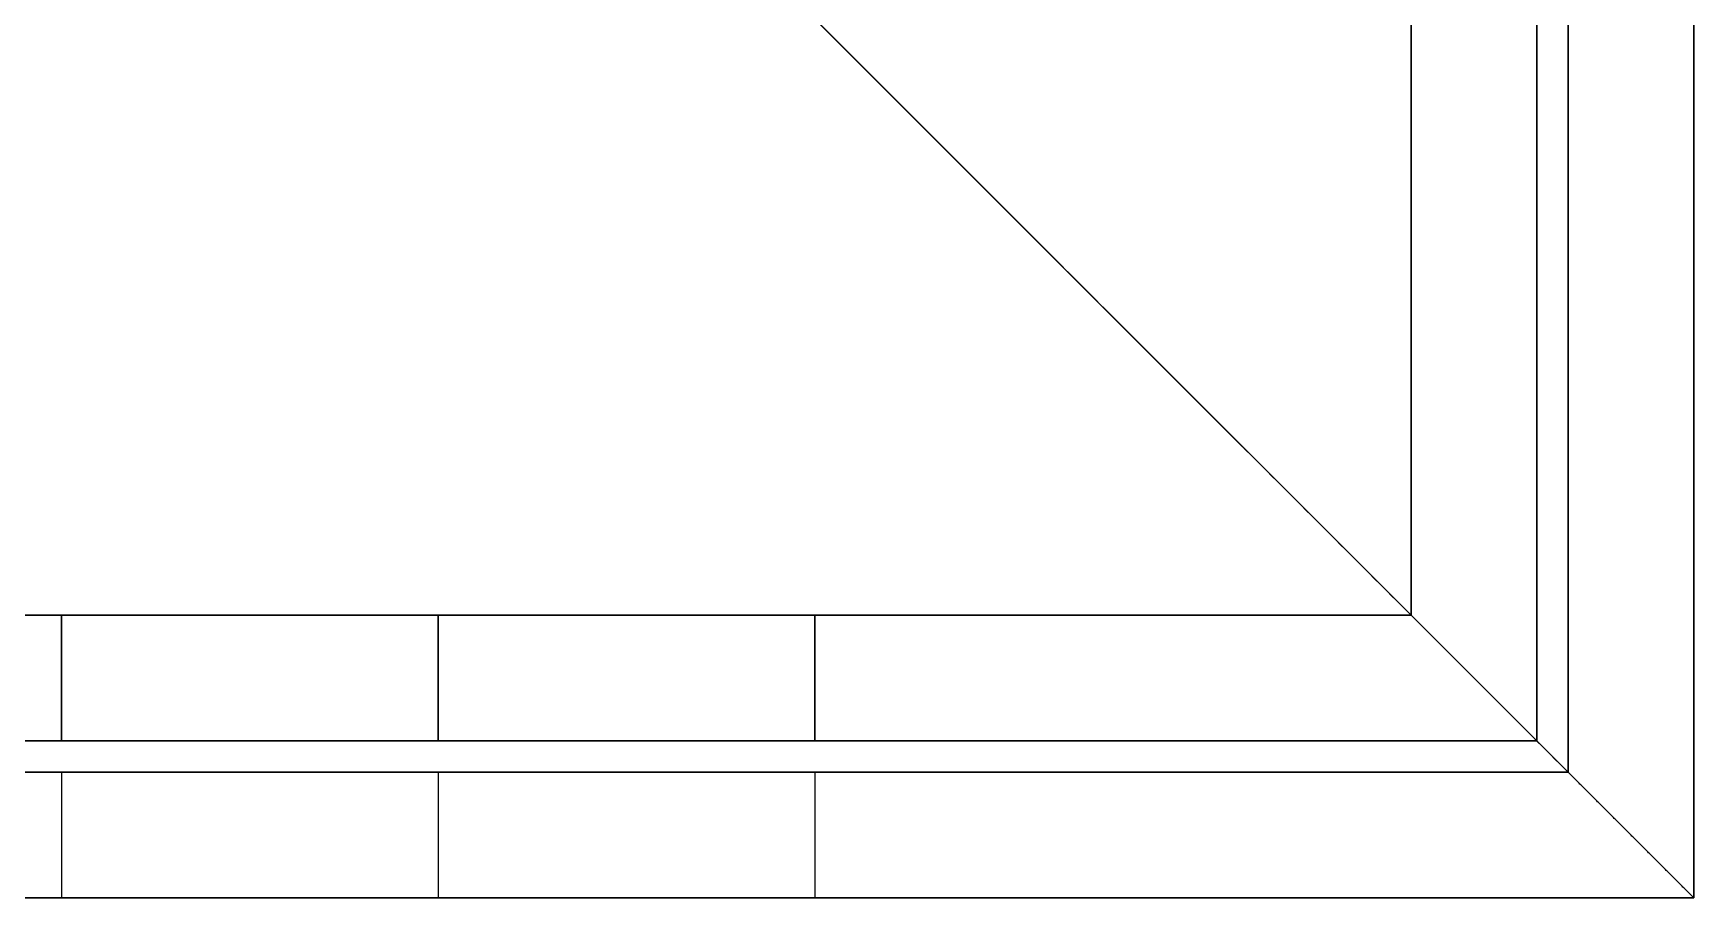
# Model space of a CAD drawing. Header units: millimetres. Extents: x -5956 to -4640, y -5088 to -3772.
# Drawn here: x -4666.56 to -4640.11, y -5087.89 to -5074.12 of the extents above; entities that cross this region are included whole.
import ezdxf

# ---------------------------------------------------------------- set-up
doc = ezdxf.new("R2010")
doc.units = ezdxf.units.MM
doc.header["$MEASUREMENT"] = 0
doc.layers.add('staal', color=5, linetype='Continuous', true_color=0x0000ff)

msp = doc.modelspace()

# ---------------------------------------------------------------- linework, layer by layer
at = {"layer": 'staal'}
for p, q in [((-4640.11, -5087.894, -424.813), (-4680.11, -5047.894, -424.813)), ((-4640.11, -5087.894, -424.813), (-4680.11, -5047.894, -424.813)), ((-4640.11, -5087.894, 1276), (-4680.11, -5047.894, 1276)), ((-4666.11, -5083.394, 1490.51), (-4666.11, -5085.394, 1490.51)), ((-4666.11, -5083.394, 1565.51), (-4666.11, -5085.394, 1565.51)), ((-4666.11, -5083.394, 1791.51), (-4666.11, -5085.394, 1791.51)), ((-4666.11, -5083.394, 1716.51), (-4666.11, -5085.394, 1716.51)), ((-4666.11, -5085.394, -329.313), (-4666.11, -5083.394, -329.313)), ((-4666.11, -5085.394, -254.313), (-4666.11, -5083.394, -254.313)), ((-4660.11, -5083.394, 1621.01), (-4660.11, -5085.394, 1621.01)), ((-4660.11, -5083.394, 1453.01), (-4660.11, -5085.394, 1453.01)), ((-4660.11, -5083.394, 1496.51), (-4660.11, -5085.394, 1496.51)), ((-4660.11, -5083.394, 1484.51), (-4660.11, -5085.394, 1484.51)), ((-4660.11, -5083.394, 1571.51), (-4660.11, -5085.394, 1571.51)), ((-4660.11, -5083.394, 1559.51), (-4660.11, -5085.394, 1559.51)), ((-4660.11, -5083.394, 1661.01), (-4660.11, -5085.394, 1661.01)), ((-4660.11, -5083.394, 1829.01), (-4660.11, -5085.394, 1829.01)), ((-4660.11, -5083.394, 1785.51), (-4660.11, -5085.394, 1785.51)), ((-4660.11, -5083.394, 1797.51), (-4660.11, -5085.394, 1797.51)), ((-4660.11, -5083.394, 1710.51), (-4660.11, -5085.394, 1710.51)), ((-4660.11, -5083.394, 1722.51), (-4660.11, -5085.394, 1722.51)), ((-4660.11, -5083.394, -384.813), (-4660.11, -5085.394, -384.813)), ((-4660.11, -5083.394, -216.813), (-4660.11, -5085.394, -216.813)), ((-4660.11, -5085.394, -323.313), (-4660.11, -5083.394, -323.313)), ((-4660.11, -5085.394, -335.313), (-4660.11, -5083.394, -335.313)), ((-4660.11, -5085.394, -248.313), (-4660.11, -5083.394, -248.313)), ((-4660.11, -5085.394, -260.313), (-4660.11, -5083.394, -260.313)), ((-4654.11, -5083.394, 1490.51), (-4654.11, -5085.394, 1490.51)), ((-4654.11, -5083.394, 1565.51), (-4654.11, -5085.394, 1565.51)), ((-4654.11, -5083.394, 1791.51), (-4654.11, -5085.394, 1791.51)), ((-4654.11, -5083.394, 1716.51), (-4654.11, -5085.394, 1716.51)), ((-4654.11, -5085.394, -329.313), (-4654.11, -5083.394, -329.313)), ((-4654.11, -5085.394, -254.313), (-4654.11, -5083.394, -254.313)), ((-4666.11, -5085.894, 695.5), (-4666.11, -5087.894, 695.5)), ((-4666.11, -5085.894, 770.5), (-4666.11, -5087.894, 770.5)), ((-4666.11, -5085.894, 920.5), (-4666.11, -5087.894, 920.5)), ((-4666.11, -5085.894, 845.5), (-4666.11, -5087.894, 845.5)), ((-4666.11, -5085.894, 1070.5), (-4666.11, -5087.894, 1070.5)), ((-4666.11, -5085.894, 995.5), (-4666.11, -5087.894, 995.5)), ((-4666.11, -5085.894, 1220.5), (-4666.11, -5087.894, 1220.5)), ((-4666.11, -5085.894, 1145.5), (-4666.11, -5087.894, 1145.5)), ((-4666.11, -5085.894, 545.5), (-4666.11, -5087.894, 545.5)), ((-4666.11, -5085.894, 620.5), (-4666.11, -5087.894, 620.5)), ((-4666.11, -5085.894, 395.5), (-4666.11, -5087.894, 395.5)), ((-4666.11, -5085.894, 470.5), (-4666.11, -5087.894, 470.5)), ((-4666.11, -5085.894, 245.5), (-4666.11, -5087.894, 245.5)), ((-4666.11, -5085.894, 320.5), (-4666.11, -5087.894, 320.5)), ((-4666.11, -5085.894, 170.5), (-4666.11, -5087.894, 170.5)), ((-4666.11, -5085.894, 95.5), (-4666.11, -5087.894, 95.5)), ((-4660.11, -5085.894, 40), (-4660.11, -5087.894, 40)), ((-4660.11, -5085.894, 1276), (-4660.11, -5087.894, 1276)), ((-4660.11, -5085.894, 701.5), (-4660.11, -5087.894, 701.5)), ((-4660.11, -5085.894, 689.5), (-4660.11, -5087.894, 689.5)), ((-4660.11, -5085.894, 776.5), (-4660.11, -5087.894, 776.5)), ((-4660.11, -5085.894, 764.5), (-4660.11, -5087.894, 764.5)), ((-4660.11, -5085.894, 926.5), (-4660.11, -5087.894, 926.5)), ((-4660.11, -5085.894, 914.5), (-4660.11, -5087.894, 914.5)), ((-4660.11, -5085.894, 851.5), (-4660.11, -5087.894, 851.5)), ((-4660.11, -5085.894, 839.5), (-4660.11, -5087.894, 839.5)), ((-4660.11, -5085.894, 1076.5), (-4660.11, -5087.894, 1076.5)), ((-4660.11, -5085.894, 1064.5), (-4660.11, -5087.894, 1064.5)), ((-4660.11, -5085.894, 1001.5), (-4660.11, -5087.894, 1001.5)), ((-4660.11, -5085.894, 989.5), (-4660.11, -5087.894, 989.5)), ((-4660.11, -5085.894, 1226.5), (-4660.11, -5087.894, 1226.5)), ((-4660.11, -5085.894, 1214.5), (-4660.11, -5087.894, 1214.5)), ((-4660.11, -5085.894, 1151.5), (-4660.11, -5087.894, 1151.5)), ((-4660.11, -5085.894, 1139.5), (-4660.11, -5087.894, 1139.5)), ((-4660.11, -5085.894, 551.5), (-4660.11, -5087.894, 551.5)), ((-4660.11, -5085.894, 539.5), (-4660.11, -5087.894, 539.5)), ((-4660.11, -5085.894, 626.5), (-4660.11, -5087.894, 626.5)), ((-4660.11, -5085.894, 614.5), (-4660.11, -5087.894, 614.5)), ((-4660.11, -5085.894, 401.5), (-4660.11, -5087.894, 401.5)), ((-4660.11, -5085.894, 389.5), (-4660.11, -5087.894, 389.5)), ((-4660.11, -5085.894, 476.5), (-4660.11, -5087.894, 476.5)), ((-4660.11, -5085.894, 464.5), (-4660.11, -5087.894, 464.5)), ((-4660.11, -5085.894, 251.5), (-4660.11, -5087.894, 251.5)), ((-4660.11, -5085.894, 239.5), (-4660.11, -5087.894, 239.5)), ((-4660.11, -5085.894, 326.5), (-4660.11, -5087.894, 326.5)), ((-4660.11, -5085.894, 314.5), (-4660.11, -5087.894, 314.5)), ((-4660.11, -5085.894, 176.5), (-4660.11, -5087.894, 176.5)), ((-4660.11, -5085.894, 164.5), (-4660.11, -5087.894, 164.5)), ((-4660.11, -5085.894, 101.5), (-4660.11, -5087.894, 101.5)), ((-4660.11, -5085.894, 89.5), (-4660.11, -5087.894, 89.5)), ((-4654.11, -5085.894, 695.5), (-4654.11, -5087.894, 695.5)), ((-4654.11, -5085.894, 770.5), (-4654.11, -5087.894, 770.5)), ((-4654.11, -5085.894, 920.5), (-4654.11, -5087.894, 920.5)), ((-4654.11, -5085.894, 845.5), (-4654.11, -5087.894, 845.5)), ((-4654.11, -5085.894, 1070.5), (-4654.11, -5087.894, 1070.5)), ((-4654.11, -5085.894, 995.5), (-4654.11, -5087.894, 995.5)), ((-4654.11, -5085.894, 1220.5), (-4654.11, -5087.894, 1220.5)), ((-4654.11, -5085.894, 1145.5), (-4654.11, -5087.894, 1145.5)), ((-4654.11, -5085.894, 545.5), (-4654.11, -5087.894, 545.5)), ((-4654.11, -5085.894, 620.5), (-4654.11, -5087.894, 620.5)), ((-4654.11, -5085.894, 395.5), (-4654.11, -5087.894, 395.5)), ((-4654.11, -5085.894, 470.5), (-4654.11, -5087.894, 470.5)), ((-4654.11, -5085.894, 245.5), (-4654.11, -5087.894, 245.5)), ((-4654.11, -5085.894, 320.5), (-4654.11, -5087.894, 320.5)), ((-4654.11, -5085.894, 170.5), (-4654.11, -5087.894, 170.5)), ((-4654.11, -5085.894, 95.5), (-4654.11, -5087.894, 95.5)), ((-4642.11, -5085.894, -399.813), (-4640.11, -5087.894, -399.813))]:
    msp.add_line(p, q, dxfattribs=at)
msp.add_lwpolyline([(-4640.11, -5087.894), (-5956.11, -5087.894), (-5956.11, -3771.894), (-4640.11, -3771.894)], close=True, dxfattribs=at)
for points in [[(-4640.11, -5087.894, 1621.01), (-4640.11, -4429.894, 1621.01), (-4640.11, -3771.894, 1621.01)], [(-4640.11, -5087.894, 1661.01), (-4640.11, -4429.894, 1661.01), (-4640.11, -3771.894, 1661.01)], [(-4640.11, -5087.894, -424.813), (-4640.11, -4429.894, -424.813), (-4640.11, -3771.894, -424.813)], [(-4640.11, -5087.894, -384.813), (-4640.11, -4429.894, -384.813), (-4640.11, -3771.894, -384.813)], [(-4642.11, -5085.894, 1659.01), (-4642.11, -4429.894, 1659.01), (-4642.11, -3773.894, 1659.01)], [(-4642.11, -5085.894, 1623.01), (-4642.11, -4429.894, 1623.01), (-4642.11, -3773.894, 1623.01)], [(-4642.11, -5085.894, -386.813), (-4642.11, -4429.894, -386.813), (-4642.11, -3773.894, -386.813)], [(-4642.11, -5085.894, -422.813), (-4642.11, -4429.894, -422.813), (-4642.11, -3773.894, -422.813)], [(-4642.11, -5085.894, 1641.01), (-4642.11, -5042.144, 1641.01), (-4642.11, -4998.394, 1641.01)], [(-4642.11, -5085.894, -404.813), (-4642.11, -5042.144, -404.813), (-4642.11, -4998.394, -404.813)], [(-4640.11, -5087.894, 1641.01), (-4640.11, -5043.144, 1641.01), (-4640.11, -4998.394, 1641.01)], [(-4640.11, -5087.894, -404.813), (-4640.11, -5043.144, -404.813), (-4640.11, -4998.394, -404.813)], [(-4640.11, -5087.894, 1621.01), (-4660.11, -5067.894, 1621.01), (-4680.11, -5047.894, 1621.01)], [(-4680.11, -5047.894, 1661.01), (-4660.11, -5067.894, 1661.01), (-4640.11, -5087.894, 1661.01)], [(-4640.11, -5087.894, 1621.01), (-4660.11, -5067.894, 1621.01), (-4680.11, -5047.894, 1621.01)], [(-4680.11, -5047.894, 1661.01), (-4660.11, -5067.894, 1661.01), (-4640.11, -5087.894, 1661.01)], [(-4640.11, -5087.894, -384.813), (-4660.11, -5067.894, -384.813), (-4680.11, -5047.894, -384.813)], [(-4640.11, -5087.894, -424.813), (-4660.11, -5067.894, -424.813), (-4680.11, -5047.894, -424.813)], [(-4680.11, -5047.894, -384.813), (-4660.11, -5067.894, -384.813), (-4640.11, -5087.894, -384.813)], [(-4640.11, -5087.894, 40), (-4640.11, -5067.894, 40), (-4640.11, -5047.894, 40)], [(-4640.11, -5087.894, 1276), (-4640.11, -5067.894, 1276), (-4640.11, -5047.894, 1276)], [(-4640.11, -5087.894, 658), (-4640.11, -5067.894, 658), (-4640.11, -5047.894, 658)], [(-4642.11, -5085.894, 1659.01), (-4660.11, -5067.894, 1659.01), (-4678.11, -5049.894, 1659.01)], [(-4678.11, -5049.894, 1623.01), (-4660.11, -5067.894, 1623.01), (-4642.11, -5085.894, 1623.01)], [(-4642.11, -5085.894, 1659.01), (-4660.11, -5067.894, 1659.01), (-4678.11, -5049.894, 1659.01)], [(-4678.11, -5049.894, 1623.01), (-4660.11, -5067.894, 1623.01), (-4642.11, -5085.894, 1623.01)], [(-4678.11, -5049.894, -386.813), (-4660.11, -5067.894, -386.813), (-4642.11, -5085.894, -386.813)], [(-4642.11, -5085.894, -422.813), (-4660.11, -5067.894, -422.813), (-4678.11, -5049.894, -422.813)], [(-4642.11, -5085.894, -386.813), (-4660.11, -5067.894, -386.813), (-4678.11, -5049.894, -386.813)], [(-4678.11, -5049.894, -422.813), (-4660.11, -5067.894, -422.813), (-4642.11, -5085.894, -422.813)], [(-4642.11, -5049.894, 40), (-4642.11, -5067.894, 40), (-4642.11, -5085.894, 40)], [(-4642.11, -5049.894, 1276), (-4642.11, -5067.894, 1276), (-4642.11, -5085.894, 1276)], [(-4642.11, -5049.894, 658), (-4642.11, -5067.894, 658), (-4642.11, -5085.894, 658)], [(-4642.61, -5050.394, 1621.01), (-4642.61, -5067.894, 1621.01), (-4642.61, -5085.394, 1621.01)], [(-4642.61, -5050.394, 1453.01), (-4642.61, -5067.894, 1453.01), (-4642.61, -5085.394, 1453.01)], [(-4642.61, -5050.394, 1537.01), (-4642.61, -5067.894, 1537.01), (-4642.61, -5085.394, 1537.01)], [(-4642.61, -5050.394, 1661.01), (-4642.61, -5067.894, 1661.01), (-4642.61, -5085.394, 1661.01)], [(-4642.61, -5050.394, 1829.01), (-4642.61, -5067.894, 1829.01), (-4642.61, -5085.394, 1829.01)], [(-4642.61, -5050.394, 1745.01), (-4642.61, -5067.894, 1745.01), (-4642.61, -5085.394, 1745.01)], [(-4642.61, -5085.394, -384.813), (-4642.61, -5067.894, -384.813), (-4642.61, -5050.394, -384.813)], [(-4642.61, -5085.394, -216.813), (-4642.61, -5067.894, -216.813), (-4642.61, -5050.394, -216.813)], [(-4642.61, -5085.394, -300.813), (-4642.61, -5067.894, -300.813), (-4642.61, -5050.394, -300.813)], [(-4644.61, -5083.394, 1621.01), (-4644.61, -5067.894, 1621.01), (-4644.61, -5052.394, 1621.01)], [(-4644.61, -5083.394, 1453.01), (-4644.61, -5067.894, 1453.01), (-4644.61, -5052.394, 1453.01)], [(-4644.61, -5083.394, 1537.01), (-4644.61, -5067.894, 1537.01), (-4644.61, -5052.394, 1537.01)], [(-4644.61, -5083.394, 1661.01), (-4644.61, -5067.894, 1661.01), (-4644.61, -5052.394, 1661.01)], [(-4644.61, -5083.394, 1829.01), (-4644.61, -5067.894, 1829.01), (-4644.61, -5052.394, 1829.01)], [(-4644.61, -5083.394, 1745.01), (-4644.61, -5067.894, 1745.01), (-4644.61, -5052.394, 1745.01)], [(-4644.61, -5052.394, -384.813), (-4644.61, -5067.894, -384.813), (-4644.61, -5083.394, -384.813)], [(-4644.61, -5052.394, -216.813), (-4644.61, -5067.894, -216.813), (-4644.61, -5083.394, -216.813)], [(-4644.61, -5052.394, -300.813), (-4644.61, -5067.894, -300.813), (-4644.61, -5083.394, -300.813)], [(-4675.61, -5083.394, 1621.01), (-4660.11, -5083.394, 1621.01), (-4644.61, -5083.394, 1621.01)], [(-4675.61, -5083.394, 1453.01), (-4660.11, -5083.394, 1453.01), (-4644.61, -5083.394, 1453.01)], [(-4675.61, -5083.394, 1537.01), (-4660.11, -5083.394, 1537.01), (-4644.61, -5083.394, 1537.01)], [(-4675.61, -5083.394, 1661.01), (-4660.11, -5083.394, 1661.01), (-4644.61, -5083.394, 1661.01)], [(-4675.61, -5083.394, 1829.01), (-4660.11, -5083.394, 1829.01), (-4644.61, -5083.394, 1829.01)], [(-4675.61, -5083.394, 1745.01), (-4660.11, -5083.394, 1745.01), (-4644.61, -5083.394, 1745.01)], [(-4644.61, -5083.394, -384.813), (-4660.11, -5083.394, -384.813), (-4675.61, -5083.394, -384.813)], [(-4644.61, -5083.394, -216.813), (-4660.11, -5083.394, -216.813), (-4675.61, -5083.394, -216.813)], [(-4644.61, -5083.394, -300.813), (-4660.11, -5083.394, -300.813), (-4675.61, -5083.394, -300.813)], [(-4660.11, -5083.394, 1621.01), (-4660.11, -5083.394, 1596.26), (-4660.11, -5083.394, 1571.51)], [(-4660.11, -5083.394, 1559.51), (-4660.11, -5083.394, 1528.01), (-4660.11, -5083.394, 1496.51)], [(-4660.11, -5083.394, 1484.51), (-4660.11, -5083.394, 1468.76), (-4660.11, -5083.394, 1453.01)], [(-4660.11, -5083.394, 1661.01), (-4660.11, -5083.394, 1685.76), (-4660.11, -5083.394, 1710.51)], [(-4660.11, -5083.394, 1722.51), (-4660.11, -5083.394, 1754.01), (-4660.11, -5083.394, 1785.51)], [(-4660.11, -5083.394, 1797.51), (-4660.11, -5083.394, 1813.26), (-4660.11, -5083.394, 1829.01)], [(-4660.11, -5083.394, -384.813), (-4660.11, -5083.394, -360.063), (-4660.11, -5083.394, -335.313)], [(-4660.11, -5083.394, -323.313), (-4660.11, -5083.394, -291.813), (-4660.11, -5083.394, -260.313)], [(-4660.11, -5083.394, -248.313), (-4660.11, -5083.394, -232.563), (-4660.11, -5083.394, -216.813)], [(-4644.61, -5083.394, 1621.01), (-4644.61, -5083.394, 1537.01), (-4644.61, -5083.394, 1453.01)], [(-4644.61, -5083.394, 1661.01), (-4644.61, -5083.394, 1745.01), (-4644.61, -5083.394, 1829.01)], [(-4644.61, -5083.394, -384.813), (-4644.61, -5083.394, -300.813), (-4644.61, -5083.394, -216.813)], [(-4642.61, -5085.394, 1621.01), (-4660.11, -5085.394, 1621.01), (-4677.61, -5085.394, 1621.01)], [(-4642.61, -5085.394, 1453.01), (-4660.11, -5085.394, 1453.01), (-4677.61, -5085.394, 1453.01)], [(-4642.61, -5085.394, 1537.01), (-4660.11, -5085.394, 1537.01), (-4677.61, -5085.394, 1537.01)], [(-4642.61, -5085.394, 1661.01), (-4660.11, -5085.394, 1661.01), (-4677.61, -5085.394, 1661.01)], [(-4642.61, -5085.394, 1829.01), (-4660.11, -5085.394, 1829.01), (-4677.61, -5085.394, 1829.01)], [(-4642.61, -5085.394, 1745.01), (-4660.11, -5085.394, 1745.01), (-4677.61, -5085.394, 1745.01)], [(-4677.61, -5085.394, -384.813), (-4660.11, -5085.394, -384.813), (-4642.61, -5085.394, -384.813)], [(-4677.61, -5085.394, -216.813), (-4660.11, -5085.394, -216.813), (-4642.61, -5085.394, -216.813)], [(-4677.61, -5085.394, -300.813), (-4660.11, -5085.394, -300.813), (-4642.61, -5085.394, -300.813)], [(-4660.11, -5085.394, 1621.01), (-4660.11, -5085.394, 1596.26), (-4660.11, -5085.394, 1571.51)], [(-4660.11, -5085.394, 1559.51), (-4660.11, -5085.394, 1528.01), (-4660.11, -5085.394, 1496.51)], [(-4660.11, -5085.394, 1484.51), (-4660.11, -5085.394, 1468.76), (-4660.11, -5085.394, 1453.01)], [(-4660.11, -5085.394, 1661.01), (-4660.11, -5085.394, 1685.76), (-4660.11, -5085.394, 1710.51)], [(-4660.11, -5085.394, 1722.51), (-4660.11, -5085.394, 1754.01), (-4660.11, -5085.394, 1785.51)], [(-4660.11, -5085.394, 1797.51), (-4660.11, -5085.394, 1813.26), (-4660.11, -5085.394, 1829.01)], [(-4660.11, -5085.394, -384.813), (-4660.11, -5085.394, -360.063), (-4660.11, -5085.394, -335.313)], [(-4660.11, -5085.394, -323.313), (-4660.11, -5085.394, -291.813), (-4660.11, -5085.394, -260.313)], [(-4660.11, -5085.394, -248.313), (-4660.11, -5085.394, -232.563), (-4660.11, -5085.394, -216.813)], [(-4642.61, -5085.394, 1621.01), (-4642.61, -5085.394, 1537.01), (-4642.61, -5085.394, 1453.01)], [(-4642.61, -5085.394, 1661.01), (-4642.61, -5085.394, 1745.01), (-4642.61, -5085.394, 1829.01)], [(-4642.61, -5085.394, -384.813), (-4642.61, -5085.394, -300.813), (-4642.61, -5085.394, -216.813)], [(-4642.11, -5085.894, 1659.01), (-5298.11, -5085.894, 1659.01), (-5954.11, -5085.894, 1659.01)], [(-4642.11, -5085.894, 1623.01), (-5298.11, -5085.894, 1623.01), (-5954.11, -5085.894, 1623.01)], [(-5954.11, -5085.894, -386.813), (-5298.11, -5085.894, -386.813), (-4642.11, -5085.894, -386.813)], [(-5954.11, -5085.894, -422.813), (-5298.11, -5085.894, -422.813), (-4642.11, -5085.894, -422.813)], [(-4642.11, -5085.894, 1641.01), (-4685.86, -5085.894, 1641.01), (-4729.61, -5085.894, 1641.01)], [(-4729.61, -5085.894, -404.813), (-4685.86, -5085.894, -404.813), (-4642.11, -5085.894, -404.813)], [(-4642.11, -5085.894, 40), (-4660.11, -5085.894, 40), (-4678.11, -5085.894, 40)], [(-4642.11, -5085.894, 1276), (-4660.11, -5085.894, 1276), (-4678.11, -5085.894, 1276)], [(-4642.11, -5085.894, 658), (-4660.11, -5085.894, 658), (-4678.11, -5085.894, 658)], [(-4660.11, -5085.894, 40), (-4660.11, -5085.894, 64.75), (-4660.11, -5085.894, 89.5)], [(-4660.11, -5085.894, 101.5), (-4660.11, -5085.894, 133), (-4660.11, -5085.894, 164.5)], [(-4660.11, -5085.894, 176.5), (-4660.11, -5085.894, 208), (-4660.11, -5085.894, 239.5)], [(-4660.11, -5085.894, 251.5), (-4660.11, -5085.894, 283), (-4660.11, -5085.894, 314.5)], [(-4660.11, -5085.894, 326.5), (-4660.11, -5085.894, 358), (-4660.11, -5085.894, 389.5)], [(-4660.11, -5085.894, 401.5), (-4660.11, -5085.894, 433), (-4660.11, -5085.894, 464.5)], [(-4660.11, -5085.894, 476.5), (-4660.11, -5085.894, 508), (-4660.11, -5085.894, 539.5)], [(-4660.11, -5085.894, 551.5), (-4660.11, -5085.894, 583), (-4660.11, -5085.894, 614.5)], [(-4660.11, -5085.894, 626.5), (-4660.11, -5085.894, 658), (-4660.11, -5085.894, 689.5)], [(-4660.11, -5085.894, 701.5), (-4660.11, -5085.894, 733), (-4660.11, -5085.894, 764.5)], [(-4660.11, -5085.894, 776.5), (-4660.11, -5085.894, 808), (-4660.11, -5085.894, 839.5)], [(-4660.11, -5085.894, 851.5), (-4660.11, -5085.894, 883), (-4660.11, -5085.894, 914.5)], [(-4660.11, -5085.894, 926.5), (-4660.11, -5085.894, 958), (-4660.11, -5085.894, 989.5)], [(-4660.11, -5085.894, 1001.5), (-4660.11, -5085.894, 1033), (-4660.11, -5085.894, 1064.5)], [(-4660.11, -5085.894, 1076.5), (-4660.11, -5085.894, 1108), (-4660.11, -5085.894, 1139.5)], [(-4660.11, -5085.894, 1151.5), (-4660.11, -5085.894, 1183), (-4660.11, -5085.894, 1214.5)], [(-4660.11, -5085.894, 1226.5), (-4660.11, -5085.894, 1251.25), (-4660.11, -5085.894, 1276)], [(-4642.11, -5085.894, 1623.01), (-4642.11, -5085.894, 1641.01), (-4642.11, -5085.894, 1659.01)], [(-4640.11, -5087.894, 1646.01), (-4641.11, -5086.894, 1646.01), (-4642.11, -5085.894, 1646.01)], [(-4642.11, -5085.894, 1623.01), (-4642.11, -5085.894, 1641.01), (-4642.11, -5085.894, 1659.01)], [(-4640.11, -5087.894, 1646.01), (-4641.11, -5086.894, 1646.01), (-4642.11, -5085.894, 1646.01)], [(-4642.11, -5085.894, -386.813), (-4642.11, -5085.894, -404.813), (-4642.11, -5085.894, -422.813)], [(-4642.11, -5085.894, -422.813), (-4642.11, -5085.894, -404.813), (-4642.11, -5085.894, -386.813)], [(-4640.11, -5087.894, -399.813), (-4641.11, -5086.894, -399.813), (-4642.11, -5085.894, -399.813)], [(-4642.11, -5085.894, 40), (-4642.11, -5085.894, 658), (-4642.11, -5085.894, 1276)], [(-4640.11, -5087.894, 1621.01), (-5298.11, -5087.894, 1621.01), (-5956.11, -5087.894, 1621.01)], [(-4640.11, -5087.894, 1661.01), (-5298.11, -5087.894, 1661.01), (-5956.11, -5087.894, 1661.01)], [(-5956.11, -5087.894, -424.813), (-5298.11, -5087.894, -424.813), (-4640.11, -5087.894, -424.813)], [(-5956.11, -5087.894, -384.813), (-5298.11, -5087.894, -384.813), (-4640.11, -5087.894, -384.813)], [(-4640.11, -5087.894, 1641.01), (-4684.86, -5087.894, 1641.01), (-4729.61, -5087.894, 1641.01)], [(-4729.61, -5087.894, -404.813), (-4684.86, -5087.894, -404.813), (-4640.11, -5087.894, -404.813)], [(-4680.11, -5087.894, 40), (-4660.11, -5087.894, 40), (-4640.11, -5087.894, 40)], [(-4680.11, -5087.894, 1276), (-4660.11, -5087.894, 1276), (-4640.11, -5087.894, 1276)], [(-4680.11, -5087.894, 658), (-4660.11, -5087.894, 658), (-4640.11, -5087.894, 658)], [(-4660.11, -5087.894, 40), (-4660.11, -5087.894, 64.75), (-4660.11, -5087.894, 89.5)], [(-4660.11, -5087.894, 101.5), (-4660.11, -5087.894, 133), (-4660.11, -5087.894, 164.5)], [(-4660.11, -5087.894, 176.5), (-4660.11, -5087.894, 208), (-4660.11, -5087.894, 239.5)], [(-4660.11, -5087.894, 251.5), (-4660.11, -5087.894, 283), (-4660.11, -5087.894, 314.5)], [(-4660.11, -5087.894, 326.5), (-4660.11, -5087.894, 358), (-4660.11, -5087.894, 389.5)], [(-4660.11, -5087.894, 401.5), (-4660.11, -5087.894, 433), (-4660.11, -5087.894, 464.5)], [(-4660.11, -5087.894, 476.5), (-4660.11, -5087.894, 508), (-4660.11, -5087.894, 539.5)], [(-4660.11, -5087.894, 551.5), (-4660.11, -5087.894, 583), (-4660.11, -5087.894, 614.5)], [(-4660.11, -5087.894, 626.5), (-4660.11, -5087.894, 658), (-4660.11, -5087.894, 689.5)], [(-4660.11, -5087.894, 701.5), (-4660.11, -5087.894, 733), (-4660.11, -5087.894, 764.5)], [(-4660.11, -5087.894, 776.5), (-4660.11, -5087.894, 808), (-4660.11, -5087.894, 839.5)], [(-4660.11, -5087.894, 851.5), (-4660.11, -5087.894, 883), (-4660.11, -5087.894, 914.5)], [(-4660.11, -5087.894, 926.5), (-4660.11, -5087.894, 958), (-4660.11, -5087.894, 989.5)], [(-4660.11, -5087.894, 1001.5), (-4660.11, -5087.894, 1033), (-4660.11, -5087.894, 1064.5)], [(-4660.11, -5087.894, 1076.5), (-4660.11, -5087.894, 1108), (-4660.11, -5087.894, 1139.5)], [(-4660.11, -5087.894, 1151.5), (-4660.11, -5087.894, 1183), (-4660.11, -5087.894, 1214.5)], [(-4660.11, -5087.894, 1226.5), (-4660.11, -5087.894, 1251.25), (-4660.11, -5087.894, 1276)], [(-4640.11, -5087.894, 1621.01), (-4640.11, -5087.894, 1641.01), (-4640.11, -5087.894, 1661.01)], [(-4640.11, -5087.894, 1621.01), (-4640.11, -5087.894, 1641.01), (-4640.11, -5087.894, 1661.01)], [(-4640.11, -5087.894, -424.813), (-4640.11, -5087.894, -404.813), (-4640.11, -5087.894, -384.813)], [(-4640.11, -5087.894, -424.813), (-4640.11, -5087.894, -404.813), (-4640.11, -5087.894, -384.813)], [(-4640.11, -5087.894, 40), (-4640.11, -5087.894, 658), (-4640.11, -5087.894, 1276)]]:
    msp.add_open_spline(points, degree=2, dxfattribs=at)
for points, weights, knots in [([(-4654.11, -5083.394, 1490.51), (-4654.11, -5083.394, 1496.51), (-4660.11, -5083.394, 1496.51), (-4666.11, -5083.394, 1496.51), (-4666.11, -5083.394, 1490.51), (-4666.11, -5083.394, 1484.51), (-4660.11, -5083.394, 1484.51), (-4654.11, -5083.394, 1484.51), (-4654.11, -5083.394, 1490.51)], [1, 0.707106781187, 1, 0.707106781187, 1, 0.707106781187, 1, 0.707106781187, 1], [-31.415927, -31.415927, -31.415927, -23.561945, -23.561945, -15.707963, -15.707963, -7.853982, -7.853982, 0, 0, 0]), ([(-4654.11, -5083.394, 1565.51), (-4654.11, -5083.394, 1571.51), (-4660.11, -5083.394, 1571.51), (-4666.11, -5083.394, 1571.51), (-4666.11, -5083.394, 1565.51), (-4666.11, -5083.394, 1559.51), (-4660.11, -5083.394, 1559.51), (-4654.11, -5083.394, 1559.51), (-4654.11, -5083.394, 1565.51)], [1, 0.707106781187, 1, 0.707106781187, 1, 0.707106781187, 1, 0.707106781187, 1], [-31.415927, -31.415927, -31.415927, -23.561945, -23.561945, -15.707963, -15.707963, -7.853982, -7.853982, 0, 0, 0]), ([(-4654.11, -5083.394, 1791.51), (-4654.11, -5083.394, 1785.51), (-4660.11, -5083.394, 1785.51), (-4666.11, -5083.394, 1785.51), (-4666.11, -5083.394, 1791.51), (-4666.11, -5083.394, 1797.51), (-4660.11, -5083.394, 1797.51), (-4654.11, -5083.394, 1797.51), (-4654.11, -5083.394, 1791.51)], [1, 0.707106781187, 1, 0.707106781187, 1, 0.707106781187, 1, 0.707106781187, 1], [-31.415927, -31.415927, -31.415927, -23.561945, -23.561945, -15.707963, -15.707963, -7.853982, -7.853982, 0, 0, 0]), ([(-4654.11, -5083.394, 1716.51), (-4654.11, -5083.394, 1710.51), (-4660.11, -5083.394, 1710.51), (-4666.11, -5083.394, 1710.51), (-4666.11, -5083.394, 1716.51), (-4666.11, -5083.394, 1722.51), (-4660.11, -5083.394, 1722.51), (-4654.11, -5083.394, 1722.51), (-4654.11, -5083.394, 1716.51)], [1, 0.707106781187, 1, 0.707106781187, 1, 0.707106781187, 1, 0.707106781187, 1], [-31.415927, -31.415927, -31.415927, -23.561945, -23.561945, -15.707963, -15.707963, -7.853982, -7.853982, 0, 0, 0]), ([(-4666.11, -5083.394, -329.313), (-4666.11, -5083.394, -335.313), (-4660.11, -5083.394, -335.313), (-4654.11, -5083.394, -335.313), (-4654.11, -5083.394, -329.313), (-4654.11, -5083.394, -323.313), (-4660.11, -5083.394, -323.313), (-4666.11, -5083.394, -323.313), (-4666.11, -5083.394, -329.313)], [1, 0.707106781187, 1, 0.707106781187, 1, 0.707106781187, 1, 0.707106781187, 1], [-31.415927, -31.415927, -31.415927, -23.561945, -23.561945, -15.707963, -15.707963, -7.853982, -7.853982, 0, 0, 0]), ([(-4666.11, -5083.394, -254.313), (-4666.11, -5083.394, -260.313), (-4660.11, -5083.394, -260.313), (-4654.11, -5083.394, -260.313), (-4654.11, -5083.394, -254.313), (-4654.11, -5083.394, -248.313), (-4660.11, -5083.394, -248.313), (-4666.11, -5083.394, -248.313), (-4666.11, -5083.394, -254.313)], [1, 0.707106781187, 1, 0.707106781187, 1, 0.707106781187, 1, 0.707106781187, 1], [-31.415927, -31.415927, -31.415927, -23.561945, -23.561945, -15.707963, -15.707963, -7.853982, -7.853982, 0, 0, 0]), ([(-4654.11, -5085.394, 1490.51), (-4654.11, -5085.394, 1484.51), (-4660.11, -5085.394, 1484.51), (-4666.11, -5085.394, 1484.51), (-4666.11, -5085.394, 1490.51), (-4666.11, -5085.394, 1496.51), (-4660.11, -5085.394, 1496.51), (-4654.11, -5085.394, 1496.51), (-4654.11, -5085.394, 1490.51)], [1, 0.707106781187, 1, 0.707106781187, 1, 0.707106781187, 1, 0.707106781187, 1], [0, 0, 0, 7.853982, 7.853982, 15.707963, 15.707963, 23.561945, 23.561945, 31.415927, 31.415927, 31.415927]), ([(-4654.11, -5085.394, 1565.51), (-4654.11, -5085.394, 1559.51), (-4660.11, -5085.394, 1559.51), (-4666.11, -5085.394, 1559.51), (-4666.11, -5085.394, 1565.51), (-4666.11, -5085.394, 1571.51), (-4660.11, -5085.394, 1571.51), (-4654.11, -5085.394, 1571.51), (-4654.11, -5085.394, 1565.51)], [1, 0.707106781187, 1, 0.707106781187, 1, 0.707106781187, 1, 0.707106781187, 1], [0, 0, 0, 7.853982, 7.853982, 15.707963, 15.707963, 23.561945, 23.561945, 31.415927, 31.415927, 31.415927]), ([(-4654.11, -5085.394, 1791.51), (-4654.11, -5085.394, 1797.51), (-4660.11, -5085.394, 1797.51), (-4666.11, -5085.394, 1797.51), (-4666.11, -5085.394, 1791.51), (-4666.11, -5085.394, 1785.51), (-4660.11, -5085.394, 1785.51), (-4654.11, -5085.394, 1785.51), (-4654.11, -5085.394, 1791.51)], [1, 0.707106781187, 1, 0.707106781187, 1, 0.707106781187, 1, 0.707106781187, 1], [0, 0, 0, 7.853982, 7.853982, 15.707963, 15.707963, 23.561945, 23.561945, 31.415927, 31.415927, 31.415927]), ([(-4654.11, -5085.394, 1716.51), (-4654.11, -5085.394, 1722.51), (-4660.11, -5085.394, 1722.51), (-4666.11, -5085.394, 1722.51), (-4666.11, -5085.394, 1716.51), (-4666.11, -5085.394, 1710.51), (-4660.11, -5085.394, 1710.51), (-4654.11, -5085.394, 1710.51), (-4654.11, -5085.394, 1716.51)], [1, 0.707106781187, 1, 0.707106781187, 1, 0.707106781187, 1, 0.707106781187, 1], [0, 0, 0, 7.853982, 7.853982, 15.707963, 15.707963, 23.561945, 23.561945, 31.415927, 31.415927, 31.415927]), ([(-4666.11, -5085.394, -329.313), (-4666.11, -5085.394, -323.313), (-4660.11, -5085.394, -323.313), (-4654.11, -5085.394, -323.313), (-4654.11, -5085.394, -329.313), (-4654.11, -5085.394, -335.313), (-4660.11, -5085.394, -335.313), (-4666.11, -5085.394, -335.313), (-4666.11, -5085.394, -329.313)], [1, 0.707106781187, 1, 0.707106781187, 1, 0.707106781187, 1, 0.707106781187, 1], [0, 0, 0, 7.853982, 7.853982, 15.707963, 15.707963, 23.561945, 23.561945, 31.415927, 31.415927, 31.415927]), ([(-4666.11, -5085.394, -254.313), (-4666.11, -5085.394, -248.313), (-4660.11, -5085.394, -248.313), (-4654.11, -5085.394, -248.313), (-4654.11, -5085.394, -254.313), (-4654.11, -5085.394, -260.313), (-4660.11, -5085.394, -260.313), (-4666.11, -5085.394, -260.313), (-4666.11, -5085.394, -254.313)], [1, 0.707106781187, 1, 0.707106781187, 1, 0.707106781187, 1, 0.707106781187, 1], [0, 0, 0, 7.853982, 7.853982, 15.707963, 15.707963, 23.561945, 23.561945, 31.415927, 31.415927, 31.415927]), ([(-4654.11, -5085.894, 695.5), (-4654.11, -5085.894, 701.5), (-4660.11, -5085.894, 701.5), (-4666.11, -5085.894, 701.5), (-4666.11, -5085.894, 695.5), (-4666.11, -5085.894, 689.5), (-4660.11, -5085.894, 689.5), (-4654.11, -5085.894, 689.5), (-4654.11, -5085.894, 695.5)], [1, 0.707106781187, 1, 0.707106781187, 1, 0.707106781187, 1, 0.707106781187, 1], [0, 0, 0, 7.853982, 7.853982, 15.707963, 15.707963, 23.561945, 23.561945, 31.415927, 31.415927, 31.415927]), ([(-4654.11, -5085.894, 770.5), (-4654.11, -5085.894, 776.5), (-4660.11, -5085.894, 776.5), (-4666.11, -5085.894, 776.5), (-4666.11, -5085.894, 770.5), (-4666.11, -5085.894, 764.5), (-4660.11, -5085.894, 764.5), (-4654.11, -5085.894, 764.5), (-4654.11, -5085.894, 770.5)], [0.999999860338, 0.707106851018, 1, 0.707106781187, 1, 0.707106781187, 1, 0.707106851018, 0.999999860338], [0, 0, 0, 7.853981, 7.853981, 15.707963, 15.707963, 23.561946, 23.561946, 31.415927, 31.415927, 31.415927]), ([(-4654.11, -5085.894, 920.5), (-4654.11, -5085.894, 926.5), (-4660.11, -5085.894, 926.5), (-4666.11, -5085.894, 926.5), (-4666.11, -5085.894, 920.5), (-4666.11, -5085.894, 914.5), (-4660.11, -5085.894, 914.5), (-4654.11, -5085.894, 914.5), (-4654.11, -5085.894, 920.5)], [1, 0.707106781187, 1, 0.707106781187, 1, 0.707106781187, 1, 0.707106781187, 1], [0, 0, 0, 7.853982, 7.853982, 15.707963, 15.707963, 23.561945, 23.561945, 31.415927, 31.415927, 31.415927]), ([(-4654.11, -5085.894, 845.5), (-4654.11, -5085.894, 851.5), (-4660.11, -5085.894, 851.5), (-4666.11, -5085.894, 851.5), (-4666.11, -5085.894, 845.5), (-4666.11, -5085.894, 839.5), (-4660.11, -5085.894, 839.5), (-4654.11, -5085.894, 839.5), (-4654.11, -5085.894, 845.5)], [1, 0.707106781187, 1, 0.707106781187, 1, 0.707106781187, 1, 0.707106781187, 1], [0, 0, 0, 7.853982, 7.853982, 15.707963, 15.707963, 23.561945, 23.561945, 31.415927, 31.415927, 31.415927]), ([(-4654.11, -5085.894, 1070.5), (-4654.11, -5085.894, 1076.5), (-4660.11, -5085.894, 1076.5), (-4666.11, -5085.894, 1076.5), (-4666.11, -5085.894, 1070.5), (-4666.11, -5085.894, 1064.5), (-4660.11, -5085.894, 1064.5), (-4654.11, -5085.894, 1064.5), (-4654.11, -5085.894, 1070.5)], [0.999999860338, 0.707106851018, 1, 0.707106781187, 1, 0.707106781187, 1, 0.707106851018, 0.999999860338], [0, 0, 0, 7.853981, 7.853981, 15.707963, 15.707963, 23.561946, 23.561946, 31.415927, 31.415927, 31.415927]), ([(-4654.11, -5085.894, 995.5), (-4654.11, -5085.894, 1001.5), (-4660.11, -5085.894, 1001.5), (-4666.11, -5085.894, 1001.5), (-4666.11, -5085.894, 995.5), (-4666.11, -5085.894, 989.5), (-4660.11, -5085.894, 989.5), (-4654.11, -5085.894, 989.5), (-4654.11, -5085.894, 995.5)], [0.999999860338, 0.707106851018, 1, 0.707106781187, 1, 0.707106781187, 1, 0.707106851018, 0.999999860338], [0, 0, 0, 7.853981, 7.853981, 15.707963, 15.707963, 23.561946, 23.561946, 31.415927, 31.415927, 31.415927]), ([(-4654.11, -5085.894, 1220.5), (-4654.11, -5085.894, 1226.5), (-4660.11, -5085.894, 1226.5), (-4666.11, -5085.894, 1226.5), (-4666.11, -5085.894, 1220.5), (-4666.11, -5085.894, 1214.5), (-4660.11, -5085.894, 1214.5), (-4654.11, -5085.894, 1214.5), (-4654.11, -5085.894, 1220.5)], [0.999999860338, 0.707106851018, 1, 0.707106781187, 1, 0.707106781187, 1, 0.707106851018, 0.999999860338], [0, 0, 0, 7.853981, 7.853981, 15.707963, 15.707963, 23.561946, 23.561946, 31.415927, 31.415927, 31.415927]), ([(-4654.11, -5085.894, 1145.5), (-4654.11, -5085.894, 1151.5), (-4660.11, -5085.894, 1151.5), (-4666.11, -5085.894, 1151.5), (-4666.11, -5085.894, 1145.5), (-4666.11, -5085.894, 1139.5), (-4660.11, -5085.894, 1139.5), (-4654.11, -5085.894, 1139.5), (-4654.11, -5085.894, 1145.5)], [1, 0.707106781187, 1, 0.707106781187, 1, 0.707106781187, 1, 0.707106781187, 1], [0, 0, 0, 7.853982, 7.853982, 15.707963, 15.707963, 23.561945, 23.561945, 31.415927, 31.415927, 31.415927]), ([(-4654.11, -5085.894, 545.5), (-4654.11, -5085.894, 551.5), (-4660.11, -5085.894, 551.5), (-4666.11, -5085.894, 551.5), (-4666.11, -5085.894, 545.5), (-4666.11, -5085.894, 539.5), (-4660.11, -5085.894, 539.5), (-4654.11, -5085.894, 539.5), (-4654.11, -5085.894, 545.5)], [1, 0.707106781187, 1, 0.707106781187, 1, 0.707106781187, 1, 0.707106781187, 1], [0, 0, 0, 7.853982, 7.853982, 15.707963, 15.707963, 23.561945, 23.561945, 31.415927, 31.415927, 31.415927]), ([(-4654.11, -5085.894, 620.5), (-4654.11, -5085.894, 626.5), (-4660.11, -5085.894, 626.5), (-4666.11, -5085.894, 626.5), (-4666.11, -5085.894, 620.5), (-4666.11, -5085.894, 614.5), (-4660.11, -5085.894, 614.5), (-4654.11, -5085.894, 614.5), (-4654.11, -5085.894, 620.5)], [1, 0.707106781187, 1, 0.707106781187, 1, 0.707106781187, 1, 0.707106781187, 1], [0, 0, 0, 7.853982, 7.853982, 15.707963, 15.707963, 23.561945, 23.561945, 31.415927, 31.415927, 31.415927]), ([(-4654.11, -5085.894, 395.5), (-4654.11, -5085.894, 401.5), (-4660.11, -5085.894, 401.5), (-4666.11, -5085.894, 401.5), (-4666.11, -5085.894, 395.5), (-4666.11, -5085.894, 389.5), (-4660.11, -5085.894, 389.5), (-4654.11, -5085.894, 389.5), (-4654.11, -5085.894, 395.5)], [1, 0.707106781187, 1, 0.707106781187, 1, 0.707106781187, 1, 0.707106781187, 1], [0, 0, 0, 7.853982, 7.853982, 15.707963, 15.707963, 23.561945, 23.561945, 31.415927, 31.415927, 31.415927]), ([(-4654.11, -5085.894, 470.5), (-4654.11, -5085.894, 476.5), (-4660.11, -5085.894, 476.5), (-4666.11, -5085.894, 476.5), (-4666.11, -5085.894, 470.5), (-4666.11, -5085.894, 464.5), (-4660.11, -5085.894, 464.5), (-4654.11, -5085.894, 464.5), (-4654.11, -5085.894, 470.5)], [1, 0.707106781187, 1, 0.707106781187, 1, 0.707106781187, 1, 0.707106781187, 1], [0, 0, 0, 7.853982, 7.853982, 15.707963, 15.707963, 23.561945, 23.561945, 31.415927, 31.415927, 31.415927]), ([(-4654.11, -5085.894, 245.5), (-4654.11, -5085.894, 251.5), (-4660.11, -5085.894, 251.5), (-4666.11, -5085.894, 251.5), (-4666.11, -5085.894, 245.5), (-4666.11, -5085.894, 239.5), (-4660.11, -5085.894, 239.5), (-4654.11, -5085.894, 239.5), (-4654.11, -5085.894, 245.5)], [1, 0.707106781187, 1, 0.707106781187, 1, 0.707106781187, 1, 0.707106781187, 1], [0, 0, 0, 7.853982, 7.853982, 15.707963, 15.707963, 23.561945, 23.561945, 31.415927, 31.415927, 31.415927]), ([(-4654.11, -5085.894, 320.5), (-4654.11, -5085.894, 326.5), (-4660.11, -5085.894, 326.5), (-4666.11, -5085.894, 326.5), (-4666.11, -5085.894, 320.5), (-4666.11, -5085.894, 314.5), (-4660.11, -5085.894, 314.5), (-4654.11, -5085.894, 314.5), (-4654.11, -5085.894, 320.5)], [1, 0.707106781187, 1, 0.707106781187, 1, 0.707106781187, 1, 0.707106781187, 1], [0, 0, 0, 7.853982, 7.853982, 15.707963, 15.707963, 23.561945, 23.561945, 31.415927, 31.415927, 31.415927]), ([(-4654.11, -5085.894, 170.5), (-4654.11, -5085.894, 176.5), (-4660.11, -5085.894, 176.5), (-4666.11, -5085.894, 176.5), (-4666.11, -5085.894, 170.5), (-4666.11, -5085.894, 164.5), (-4660.11, -5085.894, 164.5), (-4654.11, -5085.894, 164.5), (-4654.11, -5085.894, 170.5)], [1, 0.707106781187, 1, 0.707106781187, 1, 0.707106781187, 1, 0.707106781187, 1], [0, 0, 0, 7.853982, 7.853982, 15.707963, 15.707963, 23.561945, 23.561945, 31.415927, 31.415927, 31.415927]), ([(-4654.11, -5085.894, 95.5), (-4654.11, -5085.894, 101.5), (-4660.11, -5085.894, 101.5), (-4666.11, -5085.894, 101.5), (-4666.11, -5085.894, 95.5), (-4666.11, -5085.894, 89.5), (-4660.11, -5085.894, 89.5), (-4654.11, -5085.894, 89.5), (-4654.11, -5085.894, 95.5)], [1, 0.707106781187, 1, 0.707106781187, 1, 0.707106781187, 1, 0.707106781187, 1], [0, 0, 0, 7.853982, 7.853982, 15.707963, 15.707963, 23.561945, 23.561945, 31.415927, 31.415927, 31.415927]), ([(-4654.11, -5087.894, 695.5), (-4654.11, -5087.894, 689.5), (-4660.11, -5087.894, 689.5), (-4666.11, -5087.894, 689.5), (-4666.11, -5087.894, 695.5), (-4666.11, -5087.894, 701.5), (-4660.11, -5087.894, 701.5), (-4654.11, -5087.894, 701.5), (-4654.11, -5087.894, 695.5)], [1, 0.707106781187, 1, 0.707106781187, 1, 0.707106781187, 1, 0.707106781187, 1], [-31.415927, -31.415927, -31.415927, -23.561945, -23.561945, -15.707963, -15.707963, -7.853982, -7.853982, 0, 0, 0]), ([(-4654.11, -5087.894, 770.5), (-4654.11, -5087.894, 764.5), (-4660.11, -5087.894, 764.5), (-4666.11, -5087.894, 764.5), (-4666.11, -5087.894, 770.5), (-4666.11, -5087.894, 776.5), (-4660.11, -5087.894, 776.5), (-4654.11, -5087.894, 776.5), (-4654.11, -5087.894, 770.5)], [1, 0.707106781187, 1, 0.707106781187, 1, 0.707106781187, 1, 0.707106781187, 1], [-31.415927, -31.415927, -31.415927, -23.561945, -23.561945, -15.707963, -15.707963, -7.853982, -7.853982, 0, 0, 0]), ([(-4654.11, -5087.894, 920.5), (-4654.11, -5087.894, 914.5), (-4660.11, -5087.894, 914.5), (-4666.11, -5087.894, 914.5), (-4666.11, -5087.894, 920.5), (-4666.11, -5087.894, 926.5), (-4660.11, -5087.894, 926.5), (-4654.11, -5087.894, 926.5), (-4654.11, -5087.894, 920.5)], [1, 0.707106781187, 1, 0.707106781187, 1, 0.707106781187, 1, 0.707106781187, 1], [-31.415927, -31.415927, -31.415927, -23.561945, -23.561945, -15.707963, -15.707963, -7.853982, -7.853982, 0, 0, 0]), ([(-4654.11, -5087.894, 845.5), (-4654.11, -5087.894, 839.5), (-4660.11, -5087.894, 839.5), (-4666.11, -5087.894, 839.5), (-4666.11, -5087.894, 845.5), (-4666.11, -5087.894, 851.5), (-4660.11, -5087.894, 851.5), (-4654.11, -5087.894, 851.5), (-4654.11, -5087.894, 845.5)], [1, 0.707106781187, 1, 0.707106781187, 1, 0.707106781187, 1, 0.707106851018, 0.999999860338], [-31.415927, -31.415927, -31.415927, -23.561944, -23.561944, -15.707962, -15.707962, -7.85398, -7.85398, 0, 0, 0]), ([(-4654.11, -5087.894, 1070.5), (-4654.11, -5087.894, 1064.5), (-4660.11, -5087.894, 1064.5), (-4666.11, -5087.894, 1064.5), (-4666.11, -5087.894, 1070.5), (-4666.11, -5087.894, 1076.5), (-4660.11, -5087.894, 1076.5), (-4654.11, -5087.894, 1076.5), (-4654.11, -5087.894, 1070.5)], [1, 0.707106781187, 1, 0.707106781187, 1, 0.707106781187, 1, 0.707106781187, 1], [-31.415927, -31.415927, -31.415927, -23.561945, -23.561945, -15.707963, -15.707963, -7.853982, -7.853982, 0, 0, 0]), ([(-4654.11, -5087.894, 995.5), (-4654.11, -5087.894, 989.5), (-4660.11, -5087.894, 989.5), (-4666.11, -5087.894, 989.5), (-4666.11, -5087.894, 995.5), (-4666.11, -5087.894, 1001.5), (-4660.11, -5087.894, 1001.5), (-4654.11, -5087.894, 1001.5), (-4654.11, -5087.894, 995.5)], [1, 0.707106781187, 1, 0.707106781187, 1, 0.707106781187, 1, 0.707106851018, 0.999999860338], [-31.415927, -31.415927, -31.415927, -23.561944, -23.561944, -15.707962, -15.707962, -7.85398, -7.85398, 0, 0, 0]), ([(-4654.11, -5087.894, 1220.5), (-4654.11, -5087.894, 1214.5), (-4660.11, -5087.894, 1214.5), (-4666.11, -5087.894, 1214.5), (-4666.11, -5087.894, 1220.5), (-4666.11, -5087.894, 1226.5), (-4660.11, -5087.894, 1226.5), (-4654.11, -5087.894, 1226.5), (-4654.11, -5087.894, 1220.5)], [1, 0.707106781187, 1, 0.707106781187, 1, 0.707106781187, 1, 0.707106781187, 1], [-31.415927, -31.415927, -31.415927, -23.561945, -23.561945, -15.707963, -15.707963, -7.853982, -7.853982, 0, 0, 0]), ([(-4654.11, -5087.894, 1145.5), (-4654.11, -5087.894, 1139.5), (-4660.11, -5087.894, 1139.5), (-4666.11, -5087.894, 1139.5), (-4666.11, -5087.894, 1145.5), (-4666.11, -5087.894, 1151.5), (-4660.11, -5087.894, 1151.5), (-4654.11, -5087.894, 1151.5), (-4654.11, -5087.894, 1145.5)], [1, 0.707106781187, 1, 0.707106781187, 1, 0.707106781187, 1, 0.707106781187, 1], [-31.415927, -31.415927, -31.415927, -23.561945, -23.561945, -15.707963, -15.707963, -7.853982, -7.853982, 0, 0, 0]), ([(-4654.11, -5087.894, 545.5), (-4654.11, -5087.894, 539.5), (-4660.11, -5087.894, 539.5), (-4666.11, -5087.894, 539.5), (-4666.11, -5087.894, 545.5), (-4666.11, -5087.894, 551.5), (-4660.11, -5087.894, 551.5), (-4654.11, -5087.894, 551.5), (-4654.11, -5087.894, 545.5)], [1, 0.707106781187, 1, 0.707106781187, 1, 0.707106781187, 1, 0.707106781187, 1], [-31.415927, -31.415927, -31.415927, -23.561945, -23.561945, -15.707963, -15.707963, -7.853982, -7.853982, 0, 0, 0]), ([(-4654.11, -5087.894, 620.5), (-4654.11, -5087.894, 614.5), (-4660.11, -5087.894, 614.5), (-4666.11, -5087.894, 614.5), (-4666.11, -5087.894, 620.5), (-4666.11, -5087.894, 626.5), (-4660.11, -5087.894, 626.5), (-4654.11, -5087.894, 626.5), (-4654.11, -5087.894, 620.5)], [1, 0.707106781187, 1, 0.707106781187, 1, 0.707106781187, 1, 0.707106781187, 1], [-31.415927, -31.415927, -31.415927, -23.561945, -23.561945, -15.707963, -15.707963, -7.853982, -7.853982, 0, 0, 0]), ([(-4654.11, -5087.894, 395.5), (-4654.11, -5087.894, 389.5), (-4660.11, -5087.894, 389.5), (-4666.11, -5087.894, 389.5), (-4666.11, -5087.894, 395.5), (-4666.11, -5087.894, 401.5), (-4660.11, -5087.894, 401.5), (-4654.11, -5087.894, 401.5), (-4654.11, -5087.894, 395.5)], [1, 0.707106781187, 1, 0.707106781187, 1, 0.707106781187, 1, 0.707106781187, 1], [-31.415927, -31.415927, -31.415927, -23.561945, -23.561945, -15.707963, -15.707963, -7.853982, -7.853982, 0, 0, 0]), ([(-4654.11, -5087.894, 470.5), (-4654.11, -5087.894, 464.5), (-4660.11, -5087.894, 464.5), (-4666.11, -5087.894, 464.5), (-4666.11, -5087.894, 470.5), (-4666.11, -5087.894, 476.5), (-4660.11, -5087.894, 476.5), (-4654.11, -5087.894, 476.5), (-4654.11, -5087.894, 470.5)], [1, 0.707106781187, 1, 0.707106781187, 1, 0.707106781187, 1, 0.707106781187, 1], [-31.415927, -31.415927, -31.415927, -23.561945, -23.561945, -15.707963, -15.707963, -7.853982, -7.853982, 0, 0, 0]), ([(-4654.11, -5087.894, 245.5), (-4654.11, -5087.894, 239.5), (-4660.11, -5087.894, 239.5), (-4666.11, -5087.894, 239.5), (-4666.11, -5087.894, 245.5), (-4666.11, -5087.894, 251.5), (-4660.11, -5087.894, 251.5), (-4654.11, -5087.894, 251.5), (-4654.11, -5087.894, 245.5)], [1, 0.707106781187, 1, 0.707106781187, 1, 0.707106781187, 1, 0.707106781187, 1], [-31.415927, -31.415927, -31.415927, -23.561945, -23.561945, -15.707963, -15.707963, -7.853982, -7.853982, 0, 0, 0]), ([(-4654.11, -5087.894, 320.5), (-4654.11, -5087.894, 314.5), (-4660.11, -5087.894, 314.5), (-4666.11, -5087.894, 314.5), (-4666.11, -5087.894, 320.5), (-4666.11, -5087.894, 326.5), (-4660.11, -5087.894, 326.5), (-4654.11, -5087.894, 326.5), (-4654.11, -5087.894, 320.5)], [1, 0.707106781187, 1, 0.707106781187, 1, 0.707106781187, 1, 0.707106781187, 1], [-31.415927, -31.415927, -31.415927, -23.561945, -23.561945, -15.707963, -15.707963, -7.853982, -7.853982, 0, 0, 0]), ([(-4654.11, -5087.894, 170.5), (-4654.11, -5087.894, 164.5), (-4660.11, -5087.894, 164.5), (-4666.11, -5087.894, 164.5), (-4666.11, -5087.894, 170.5), (-4666.11, -5087.894, 176.5), (-4660.11, -5087.894, 176.5), (-4654.11, -5087.894, 176.5), (-4654.11, -5087.894, 170.5)], [1, 0.707106781187, 1, 0.707106781187, 1, 0.707106781187, 1, 0.707106781187, 1], [-31.415927, -31.415927, -31.415927, -23.561945, -23.561945, -15.707963, -15.707963, -7.853982, -7.853982, 0, 0, 0]), ([(-4654.11, -5087.894, 95.5), (-4654.11, -5087.894, 89.5), (-4660.11, -5087.894, 89.5), (-4666.11, -5087.894, 89.5), (-4666.11, -5087.894, 95.5), (-4666.11, -5087.894, 101.5), (-4660.11, -5087.894, 101.5), (-4654.11, -5087.894, 101.5), (-4654.11, -5087.894, 95.5)], [1, 0.707106781187, 1, 0.707106781187, 1, 0.707106781187, 1, 0.707106781187, 1], [-31.415927, -31.415927, -31.415927, -23.561945, -23.561945, -15.707963, -15.707963, -7.853982, -7.853982, 0, 0, 0])]:
    msp.add_rational_spline(points, weights, degree=2, knots=knots, dxfattribs=at)

doc.saveas('drawing.dxf')
